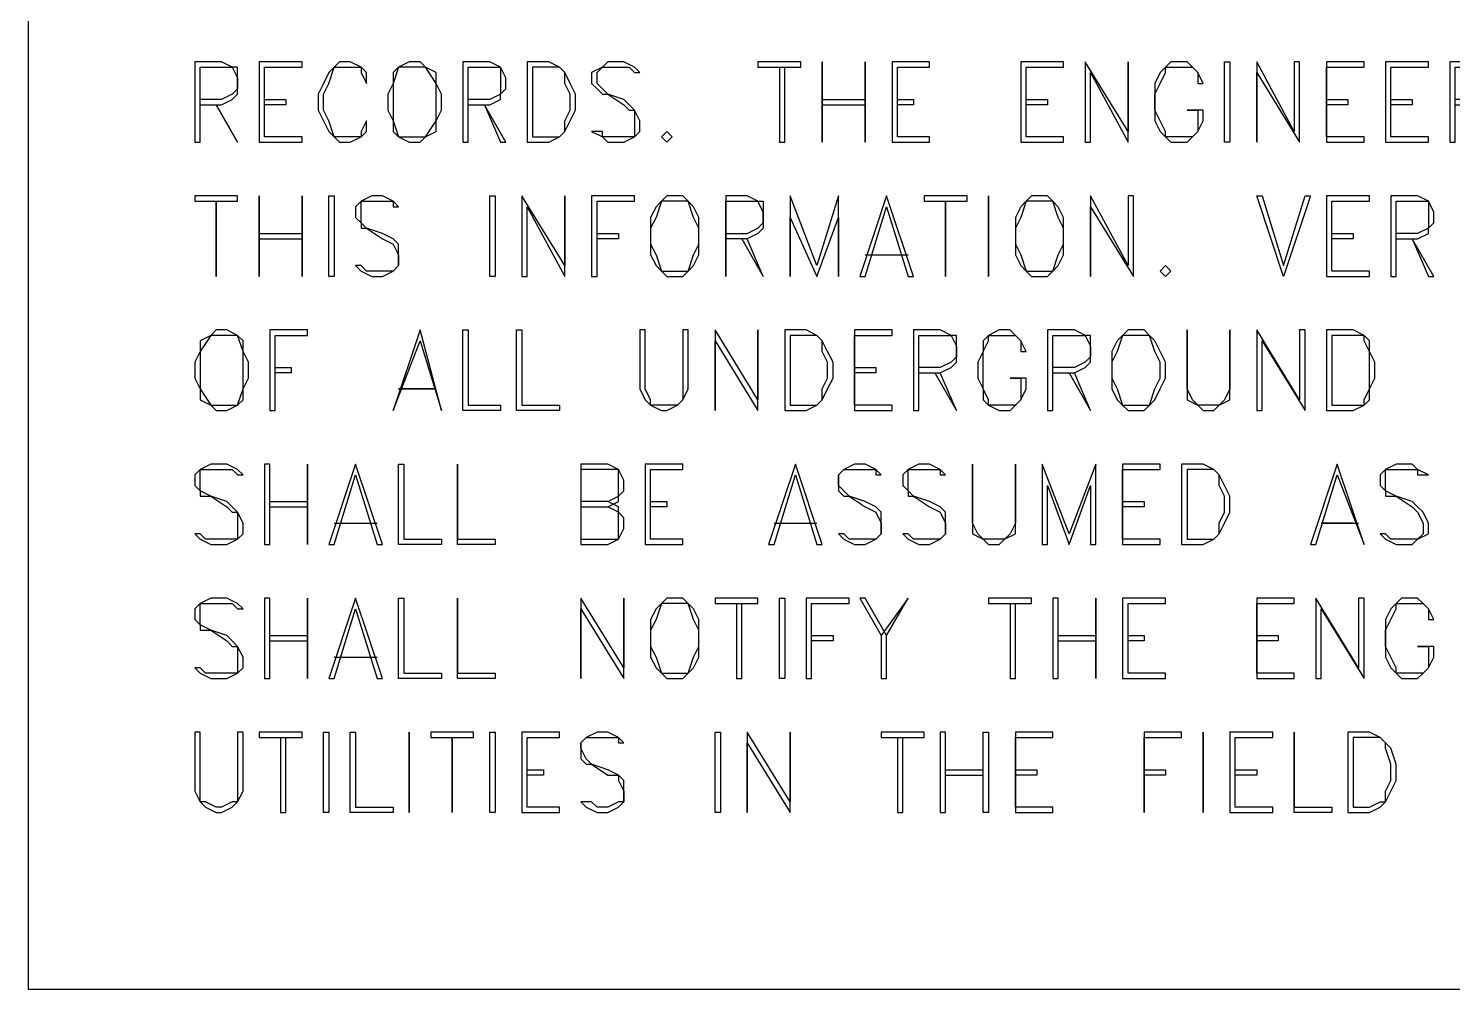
# Model space of a CAD drawing. Header units: metres. Extents: x 0 to 4950, y 0 to 3150.
# Drawn here: x 0 to 265.5, y 0 to 179.2 of the extents above; entities that cross this region are included whole.
import ezdxf

# ---------------------------------------------------------------- set-up
doc = ezdxf.new("R2010")
doc.units = ezdxf.units.M
doc.layers.add('SITE_BASE', color=7, linetype='Continuous')

msp = doc.modelspace()

# ---------------------------------------------------------------- linework, layer by layer
at = {"layer": 'SITE_BASE'}
for p, q in [((148, 166), (156, 166)), ((148, 165), (156, 165)), ((43, 141), (51, 141)), ((43, 140), (51, 140)), ((156, 137), (164, 137)), ((157, 137), (163, 137)), ((45, 91), (52, 91)), ((108, 91), (103, 91)), ((45, 90), (52, 90)), ((103, 90), (108, 90)), ((57, 87), (65, 87)), ((58, 87), (64, 87)), ((139, 87), (147, 87)), ((140, 87), (146, 87)), ((45, 66), (52, 66)), ((45, 65), (52, 65)), ((192, 66), (199, 66)), ((192, 65), (199, 65)), ((57, 62), (65, 62)), ((58, 62), (64, 62)), ((171, 41), (178, 41)), ((171, 40), (178, 40))]:
    msp.add_line(p, q, dxfattribs=at)
for points in [[(0, 3150), (4950, 3150), (4950, 0), (0, 0), (0, 3150)], [(32, 165), (36, 165), (38, 166), (39, 167), (39, 168), (39, 170), (39, 172), (38, 172), (36, 173), (31, 173), (31, 158), (32, 158), (32, 172), (36, 172), (38, 172), (39, 170), (39, 168), (38, 167), (36, 166), (32, 166)], [(43, 173), (43, 158), (51, 158), (51, 159), (44, 159), (44, 172), (51, 172), (51, 173), (43, 173)], [(63, 162), (62, 160), (62, 159), (60, 159), (58, 159), (57, 159), (56, 162), (55, 164), (55, 167), (56, 169), (57, 172), (58, 172), (60, 172), (62, 172), (62, 171), (63, 169), (63, 171), (62, 172), (60, 173), (58, 173), (57, 172), (56, 171), (55, 169), (54, 167), (54, 164), (55, 162), (56, 160), (57, 159), (58, 158), (60, 158), (62, 159), (63, 160), (63, 162)], [(71, 173), (69, 172), (68, 171), (68, 169), (67, 167), (67, 164), (68, 162), (68, 160), (69, 159), (71, 158), (73, 158), (74, 159), (76, 160), (76, 162), (77, 164), (77, 167), (76, 169), (76, 171), (74, 172), (73, 173), (71, 173)], [(82, 165), (86, 165), (88, 166), (88, 167), (89, 168), (89, 170), (88, 172), (86, 173), (81, 173), (81, 158), (82, 158), (82, 172), (86, 172), (88, 172), (88, 170), (88, 168), (88, 167), (86, 166), (82, 166)], [(93, 173), (93, 158), (97, 158), (99, 159), (100, 160), (101, 162), (102, 164), (102, 167), (101, 169), (100, 171), (99, 172), (97, 173), (93, 173)], [(105, 160), (107, 159), (108, 158), (111, 158), (113, 159), (114, 160), (114, 162), (113, 164), (112, 165), (111, 166), (108, 167), (107, 168), (106, 169), (106, 171), (107, 172), (108, 172), (111, 172), (112, 172), (113, 171), (114, 171), (113, 172), (111, 173), (108, 173), (107, 172), (105, 171), (105, 169), (106, 168), (107, 167), (108, 167), (111, 165), (112, 164), (113, 164), (113, 162), (113, 160), (113, 159), (111, 159), (108, 159), (107, 159), (107, 160), (105, 160)], [(144, 172), (144, 173), (136, 173), (136, 172), (144, 172)], [(148, 158), (148, 173), (148, 158)], [(156, 173), (156, 158), (156, 173)], [(161, 173), (161, 158), (168, 158), (168, 159), (162, 159), (162, 172), (168, 172), (168, 173), (161, 173)], [(185, 173), (185, 158), (193, 158), (193, 159), (186, 159), (186, 172), (193, 172), (193, 173), (185, 173)], [(205, 158), (205, 173), (205, 160), (197, 173), (197, 158), (198, 158), (198, 171), (205, 158)], [(216, 164), (218, 164), (218, 162), (218, 160), (217, 159), (216, 159), (213, 159), (212, 159), (212, 160), (211, 162), (210, 164), (210, 167), (211, 169), (212, 171), (212, 172), (213, 172), (216, 172), (217, 172), (218, 171), (218, 169), (219, 169), (218, 171), (217, 172), (216, 173), (213, 173), (212, 172), (211, 171), (210, 169), (210, 167), (210, 164), (210, 162), (211, 160), (212, 159), (213, 158), (216, 158), (217, 159), (218, 160), (219, 162), (219, 164), (216, 164)], [(224, 158), (223, 158), (223, 173), (224, 173), (224, 158)], [(229, 173), (229, 158), (229, 171), (237, 158), (237, 173), (236, 173), (236, 160), (229, 173)], [(242, 173), (242, 158), (249, 158), (249, 159), (242, 159), (242, 172), (249, 172), (249, 173), (242, 173)], [(253, 173), (253, 158), (261, 158), (261, 159), (254, 159), (254, 172), (261, 172), (261, 173), (253, 173)], [(266, 165), (270, 165), (272, 166), (272, 167), (273, 168), (273, 170), (272, 172), (270, 173), (265, 173), (265, 158), (266, 158), (266, 172), (270, 172), (272, 172), (272, 170), (272, 168), (272, 167), (270, 166), (266, 166)], [(71, 172), (69, 172), (68, 169), (68, 167), (68, 164), (68, 162), (69, 159), (71, 159), (73, 159), (74, 159), (76, 162), (76, 164), (76, 167), (76, 169), (74, 172), (73, 172), (71, 172)], [(94, 172), (94, 159), (97, 159), (99, 159), (100, 160), (100, 162), (101, 164), (101, 167), (100, 169), (100, 171), (99, 172), (97, 172), (94, 172)], [(140, 172), (140, 158), (141, 158), (141, 172)], [(35, 165), (39, 158), (35, 165)], [(44, 166), (48, 166), (48, 165), (44, 165)], [(85, 165), (88, 158), (89, 158), (85, 165)], [(162, 166), (165, 166), (165, 165), (162, 165)], [(186, 166), (190, 166), (190, 165), (186, 165)], [(242, 166), (246, 166), (246, 165), (242, 165)], [(254, 166), (258, 166), (258, 165), (254, 165)], [(119, 160), (120, 159), (119, 158), (118, 159), (119, 160)], [(39, 147), (39, 148), (31, 148), (31, 147), (39, 147)], [(35, 147), (35, 133), (35, 147)], [(43, 133), (43, 148), (43, 133)], [(51, 148), (51, 133), (51, 148)], [(57, 133), (56, 133), (56, 148), (57, 148), (57, 133)], [(61, 135), (62, 134), (64, 133), (66, 133), (68, 134), (69, 135), (69, 137), (69, 139), (68, 140), (66, 141), (63, 142), (62, 143), (62, 144), (62, 146), (62, 147), (64, 147), (66, 147), (68, 147), (68, 146), (69, 146), (68, 147), (66, 148), (64, 148), (62, 147), (61, 146), (61, 144), (62, 143), (62, 142), (63, 142), (66, 140), (68, 139), (69, 137), (69, 135), (68, 134), (66, 134), (64, 134), (63, 134), (62, 135), (61, 135)], [(87, 133), (86, 133), (86, 148), (87, 148), (87, 133)], [(100, 133), (100, 148), (100, 135), (92, 148), (92, 133), (93, 133), (93, 146), (100, 133)], [(113, 148), (105, 148), (105, 133), (106, 133), (106, 147), (113, 147), (113, 148)], [(119, 148), (118, 147), (117, 146), (116, 144), (116, 142), (116, 139), (116, 137), (117, 135), (118, 134), (119, 133), (122, 133), (123, 134), (124, 135), (125, 137), (125, 139), (125, 142), (125, 144), (124, 146), (123, 147), (122, 148), (119, 148)], [(120, 147), (118, 147), (117, 144), (116, 142), (116, 139), (117, 137), (118, 134), (120, 134), (121, 134), (123, 134), (124, 137), (125, 139), (125, 142), (124, 144), (123, 147), (121, 147), (120, 147)], [(130, 148), (130, 133), (130, 147), (134, 147), (136, 147), (134, 148), (130, 148)], [(130, 141), (134, 141), (136, 142), (137, 143), (137, 145), (136, 147), (137, 147), (137, 145), (137, 143), (137, 142), (136, 141), (134, 140), (130, 140)], [(142, 148), (142, 133), (142, 144), (147, 133), (151, 144), (151, 133), (151, 148), (147, 135), (142, 148)], [(160, 148), (155, 133), (156, 133), (160, 146), (164, 133), (165, 133), (160, 148)], [(175, 147), (175, 148), (167, 148), (167, 147), (175, 147)], [(171, 147), (171, 133), (171, 147)], [(179, 133), (179, 148), (179, 133)], [(187, 148), (186, 147), (185, 146), (184, 144), (184, 142), (184, 139), (184, 137), (185, 135), (186, 134), (187, 133), (190, 133), (191, 134), (192, 135), (193, 137), (193, 139), (193, 142), (193, 144), (192, 146), (191, 147), (190, 148), (187, 148)], [(188, 147), (186, 147), (185, 144), (184, 142), (184, 139), (185, 137), (186, 134), (188, 134), (189, 134), (191, 134), (192, 137), (193, 139), (193, 142), (192, 144), (191, 147), (189, 147), (188, 147)], [(198, 148), (198, 133), (198, 146), (206, 133), (206, 148), (205, 148), (205, 135), (198, 148)], [(234, 133), (229, 148), (230, 148), (234, 135), (238, 148), (239, 148), (234, 133)], [(242, 148), (242, 133), (250, 133), (250, 134), (243, 134), (243, 147), (250, 147), (250, 148), (242, 148)], [(255, 140), (259, 140), (261, 141), (261, 142), (262, 143), (262, 145), (261, 147), (259, 148), (254, 148), (254, 133), (255, 133), (255, 147), (259, 147), (261, 147), (261, 145), (261, 143), (261, 142), (259, 141), (255, 141)], [(106, 141), (110, 141), (110, 140), (106, 140)], [(243, 141), (247, 141), (247, 140), (243, 140)], [(133, 140), (137, 133), (134, 140)], [(258, 140), (261, 133), (262, 133), (258, 140)], [(212, 135), (213, 134), (212, 133), (211, 134), (212, 135)], [(35, 123), (34, 122), (32, 121), (32, 119), (31, 117), (31, 114), (32, 112), (32, 110), (34, 109), (35, 108), (37, 108), (39, 109), (40, 110), (40, 112), (41, 114), (41, 117), (40, 119), (40, 121), (39, 122), (37, 123), (35, 123)], [(52, 123), (45, 123), (45, 108), (46, 108), (46, 122), (52, 122), (52, 123)], [(73, 123), (68, 108), (73, 121), (77, 108), (73, 123)], [(81, 108), (81, 123), (82, 123), (82, 109), (88, 109), (88, 108), (81, 108)], [(91, 108), (91, 123), (92, 123), (92, 109), (99, 109), (99, 108), (91, 108)], [(123, 123), (122, 123), (122, 112), (122, 110), (121, 109), (119, 109), (118, 109), (116, 109), (116, 110), (115, 112), (115, 123), (114, 123), (114, 112), (115, 110), (116, 109), (118, 108), (119, 108), (121, 109), (122, 110), (123, 112), (123, 123)], [(128, 123), (128, 108), (128, 121), (136, 108), (136, 123), (136, 110), (128, 123)], [(141, 123), (141, 108), (145, 108), (147, 109), (148, 110), (149, 112), (150, 114), (150, 117), (149, 119), (148, 121), (147, 122), (145, 123), (141, 123)], [(154, 123), (154, 108), (161, 108), (161, 109), (154, 109), (154, 122), (161, 122), (161, 123), (154, 123)], [(166, 115), (170, 115), (172, 116), (173, 117), (173, 118), (173, 120), (173, 122), (172, 122), (170, 123), (165, 123), (165, 108), (166, 108), (166, 122), (170, 122), (172, 122), (173, 120), (173, 118), (172, 117), (170, 116), (166, 116)], [(183, 114), (185, 114), (185, 112), (185, 110), (184, 109), (183, 109), (181, 109), (179, 109), (179, 110), (178, 112), (178, 114), (178, 117), (178, 119), (179, 121), (179, 122), (181, 122), (183, 122), (184, 122), (185, 121), (185, 119), (186, 119), (185, 121), (184, 122), (183, 123), (181, 123), (179, 122), (178, 121), (178, 119), (177, 117), (177, 114), (178, 112), (178, 110), (179, 109), (181, 108), (183, 108), (184, 109), (185, 110), (186, 112), (186, 114), (183, 114)], [(191, 115), (195, 115), (197, 116), (198, 117), (198, 118), (198, 120), (198, 122), (197, 122), (195, 123), (190, 123), (190, 108), (191, 108), (191, 122), (195, 122), (197, 122), (198, 120), (198, 118), (197, 117), (195, 116), (191, 116)], [(205, 123), (204, 122), (203, 121), (202, 119), (202, 117), (202, 114), (202, 112), (203, 110), (204, 109), (205, 108), (208, 108), (209, 109), (210, 110), (211, 112), (212, 114), (212, 117), (211, 119), (210, 121), (209, 122), (208, 123), (205, 123)], [(224, 123), (224, 112), (223, 110), (222, 109), (221, 109), (219, 109), (218, 109), (217, 110), (216, 112), (216, 123), (216, 112), (216, 110), (218, 109), (219, 108), (221, 108), (222, 109), (224, 110), (224, 112), (224, 123)], [(238, 108), (238, 123), (237, 123), (237, 110), (229, 123), (229, 108), (230, 108), (230, 121), (238, 108)], [(242, 123), (242, 108), (247, 108), (249, 109), (250, 110), (250, 112), (251, 114), (251, 117), (250, 119), (250, 121), (249, 122), (247, 123), (242, 123)], [(35, 122), (34, 122), (32, 119), (32, 117), (32, 114), (32, 112), (34, 109), (35, 109), (37, 109), (39, 109), (40, 112), (40, 114), (40, 117), (40, 119), (39, 122), (37, 122), (35, 122)], [(142, 122), (142, 109), (145, 109), (147, 109), (148, 110), (148, 112), (149, 114), (149, 117), (148, 119), (148, 121), (147, 122), (145, 122), (142, 122)], [(206, 122), (204, 122), (203, 119), (202, 117), (202, 114), (203, 112), (204, 109), (206, 109), (207, 109), (209, 109), (210, 112), (211, 114), (211, 117), (210, 119), (209, 122), (207, 122), (206, 122)], [(243, 122), (243, 109), (247, 109), (249, 109), (249, 110), (250, 112), (250, 114), (250, 117), (250, 119), (249, 121), (249, 122), (247, 122), (243, 122)], [(46, 116), (49, 116), (49, 115), (46, 115)], [(154, 116), (158, 116), (158, 115), (154, 115)], [(169, 115), (173, 108), (170, 115)], [(194, 115), (198, 108), (195, 115)], [(69, 112), (76, 112), (69, 112)], [(31, 85), (32, 84), (34, 83), (37, 83), (39, 84), (40, 85), (40, 87), (39, 89), (38, 90), (37, 91), (34, 92), (32, 93), (32, 94), (32, 96), (32, 97), (34, 97), (37, 97), (38, 97), (39, 96), (40, 96), (39, 97), (37, 98), (34, 98), (32, 97), (31, 96), (31, 94), (32, 93), (32, 92), (34, 92), (37, 90), (38, 89), (39, 89), (39, 87), (39, 85), (39, 84), (37, 84), (34, 84), (33, 84), (32, 85), (31, 85)], [(44, 83), (45, 83), (45, 98), (44, 98), (44, 83)], [(52, 98), (52, 83), (52, 98)], [(61, 98), (56, 83), (57, 83), (61, 96), (65, 83), (66, 83), (61, 98)], [(69, 83), (69, 98), (70, 98), (70, 84), (77, 84), (77, 83), (69, 83)], [(80, 83), (80, 98), (80, 84), (87, 84), (87, 83), (80, 83)], [(103, 98), (103, 83), (108, 83), (110, 84), (111, 86), (111, 88), (110, 89), (110, 90), (108, 91), (110, 92), (111, 93), (111, 95), (110, 97), (108, 98), (103, 98)], [(103, 97), (103, 84), (108, 84), (110, 84), (110, 86), (110, 88), (110, 89), (108, 90), (110, 91), (110, 92), (110, 93), (110, 95), (110, 97), (108, 97), (103, 97)], [(115, 98), (115, 83), (122, 83), (122, 84), (116, 84), (116, 97), (122, 97), (122, 98), (115, 98)], [(143, 98), (138, 83), (139, 83), (143, 96), (147, 83), (148, 83), (143, 98)], [(151, 85), (152, 84), (154, 83), (156, 83), (158, 84), (159, 85), (159, 87), (159, 89), (158, 90), (156, 91), (153, 92), (152, 93), (151, 94), (151, 96), (152, 97), (154, 97), (156, 97), (158, 97), (158, 96), (159, 96), (158, 97), (156, 98), (154, 98), (152, 97), (151, 96), (151, 94), (151, 93), (152, 92), (153, 92), (156, 90), (158, 89), (159, 87), (159, 85), (158, 84), (156, 84), (154, 84), (153, 84), (152, 85), (151, 85)], [(163, 85), (164, 84), (166, 83), (168, 83), (170, 84), (171, 85), (171, 87), (171, 89), (170, 90), (168, 91), (165, 92), (164, 93), (164, 94), (164, 96), (164, 97), (166, 97), (168, 97), (170, 97), (170, 96), (171, 96), (170, 97), (168, 98), (166, 98), (164, 97), (163, 96), (163, 94), (164, 93), (164, 92), (165, 92), (168, 90), (170, 89), (171, 87), (171, 85), (170, 84), (168, 84), (166, 84), (165, 84), (164, 85), (163, 85)], [(184, 98), (184, 87), (183, 85), (182, 84), (181, 84), (179, 84), (178, 84), (177, 85), (176, 87), (176, 98), (176, 87), (176, 85), (178, 84), (179, 83), (181, 83), (182, 84), (184, 85), (184, 87), (184, 98)], [(199, 98), (194, 85), (189, 98), (189, 83), (190, 83), (190, 94), (194, 83), (198, 94), (198, 83), (199, 83), (199, 98)], [(204, 98), (204, 83), (211, 83), (211, 84), (204, 84), (204, 97), (211, 97), (211, 98), (204, 98)], [(215, 98), (215, 83), (219, 83), (221, 84), (222, 85), (223, 87), (224, 89), (224, 92), (223, 94), (222, 96), (221, 97), (219, 98), (215, 98)], [(216, 97), (216, 84), (219, 84), (221, 84), (222, 85), (222, 87), (223, 89), (223, 92), (222, 94), (222, 96), (221, 97), (219, 97), (216, 97)], [(244, 98), (239, 83), (240, 83), (244, 96), (249, 83), (244, 98)], [(252, 85), (253, 84), (255, 83), (258, 83), (259, 84), (261, 85), (261, 87), (260, 89), (259, 90), (258, 91), (255, 92), (253, 93), (253, 94), (253, 96), (253, 97), (255, 97), (258, 97), (259, 97), (259, 96), (261, 96), (259, 97), (258, 98), (255, 98), (253, 97), (252, 96), (252, 94), (253, 93), (253, 92), (255, 92), (258, 90), (259, 89), (260, 87), (260, 85), (259, 84), (258, 84), (255, 84), (254, 84), (253, 85), (252, 85)], [(116, 91), (119, 91), (119, 90), (116, 90)], [(204, 91), (208, 91), (208, 90), (204, 90)], [(247, 87), (241, 87), (248, 87)], [(31, 60), (32, 59), (34, 58), (37, 58), (39, 59), (40, 60), (40, 62), (39, 64), (38, 65), (37, 66), (34, 67), (32, 68), (32, 69), (32, 71), (32, 72), (34, 72), (37, 72), (38, 72), (39, 71), (40, 71), (39, 72), (37, 73), (34, 73), (32, 72), (31, 71), (31, 69), (32, 68), (32, 67), (34, 67), (37, 65), (38, 64), (39, 64), (39, 62), (39, 60), (39, 59), (37, 59), (34, 59), (33, 59), (32, 60), (31, 60)], [(44, 58), (45, 58), (45, 73), (44, 73), (44, 58)], [(52, 73), (52, 58), (52, 73)], [(61, 73), (56, 58), (57, 58), (61, 71), (65, 58), (66, 58), (61, 73)], [(69, 58), (69, 73), (70, 73), (70, 59), (77, 59), (77, 58), (69, 58)], [(80, 58), (80, 73), (80, 59), (87, 59), (87, 58), (80, 58)], [(103, 73), (103, 58), (103, 71), (111, 58), (111, 73), (111, 60), (103, 73)], [(119, 73), (118, 72), (117, 71), (116, 69), (116, 67), (116, 64), (116, 62), (117, 60), (118, 59), (119, 58), (122, 58), (123, 59), (124, 60), (125, 62), (125, 64), (125, 67), (125, 69), (124, 71), (123, 72), (122, 73), (119, 73)], [(120, 72), (118, 72), (117, 69), (116, 67), (116, 64), (117, 62), (118, 59), (120, 59), (121, 59), (123, 59), (124, 62), (125, 64), (125, 67), (124, 69), (123, 72), (121, 72), (120, 72)], [(136, 72), (136, 73), (128, 73), (128, 72), (136, 72)], [(132, 72), (132, 58), (133, 58), (133, 72)], [(141, 58), (140, 58), (140, 73), (141, 73), (141, 58)], [(153, 73), (145, 73), (145, 58), (146, 58), (146, 72), (153, 72), (153, 73)], [(160, 66), (156, 73), (155, 73), (159, 66), (159, 58), (160, 58), (160, 66), (164, 73), (159, 66)], [(187, 72), (187, 73), (179, 73), (179, 72), (187, 72)], [(183, 72), (183, 58), (184, 58), (184, 72)], [(191, 58), (192, 58), (192, 73), (191, 73), (191, 58)], [(199, 73), (199, 58), (199, 73)], [(204, 73), (204, 58), (212, 58), (212, 59), (205, 59), (205, 72), (212, 72), (212, 73), (204, 73)], [(229, 73), (229, 58), (236, 58), (236, 59), (229, 59), (229, 72), (236, 72), (236, 73), (229, 73)], [(249, 58), (249, 73), (248, 73), (248, 60), (240, 73), (240, 58), (241, 58), (241, 71), (249, 58)], [(259, 64), (261, 64), (261, 62), (261, 60), (260, 59), (259, 59), (256, 59), (255, 59), (255, 60), (254, 62), (253, 64), (253, 67), (254, 69), (255, 71), (255, 72), (256, 72), (259, 72), (260, 72), (261, 71), (261, 69), (262, 69), (261, 71), (260, 72), (259, 73), (256, 73), (255, 72), (254, 71), (253, 69), (253, 67), (253, 64), (253, 62), (254, 60), (255, 59), (256, 58), (259, 58), (260, 59), (261, 60), (262, 62), (262, 64), (259, 64)], [(146, 66), (150, 66), (150, 65), (146, 65)], [(205, 66), (208, 66), (208, 65), (205, 65)], [(229, 66), (233, 66), (233, 65), (229, 65)], [(40, 48), (39, 48), (39, 37), (39, 35), (38, 35), (36, 34), (35, 34), (33, 35), (32, 35), (32, 37), (32, 48), (31, 48), (31, 37), (32, 35), (33, 34), (35, 33), (36, 33), (38, 34), (39, 35), (40, 37), (40, 48)], [(51, 47), (51, 48), (43, 48), (43, 47), (51, 47)], [(56, 33), (55, 33), (55, 48), (56, 48), (56, 33)], [(60, 33), (60, 48), (61, 48), (61, 34), (68, 34), (68, 33), (60, 33)], [(71, 33), (71, 48), (71, 33)], [(83, 47), (83, 48), (75, 48), (75, 47), (83, 47)], [(87, 33), (86, 33), (86, 48), (87, 48), (87, 33)], [(92, 48), (92, 33), (99, 33), (99, 34), (93, 34), (93, 47), (99, 47), (99, 48), (92, 48)], [(103, 35), (104, 34), (106, 33), (108, 33), (110, 34), (111, 35), (111, 37), (111, 39), (110, 40), (108, 41), (105, 42), (104, 43), (103, 45), (103, 46), (104, 47), (106, 47), (108, 47), (110, 47), (110, 46), (111, 46), (110, 47), (108, 48), (106, 48), (104, 47), (103, 46), (103, 45), (103, 43), (104, 42), (105, 42), (108, 40), (110, 40), (110, 39), (111, 37), (111, 35), (110, 35), (108, 34), (106, 34), (105, 35), (104, 35), (103, 35)], [(129, 33), (128, 33), (128, 48), (129, 48), (129, 33)], [(134, 48), (134, 33), (134, 46), (142, 33), (142, 48), (142, 35), (134, 48)], [(167, 47), (167, 48), (159, 48), (159, 47), (167, 47)], [(170, 33), (171, 33), (171, 48), (170, 48), (170, 33)], [(179, 48), (179, 33), (178, 33), (178, 48), (179, 48)], [(184, 48), (184, 33), (191, 33), (191, 34), (184, 34), (184, 47), (191, 47), (191, 48), (184, 48)], [(208, 48), (208, 33), (208, 47), (215, 47), (215, 48), (208, 48)], [(219, 33), (219, 48), (219, 33)], [(224, 48), (224, 33), (232, 33), (232, 34), (225, 34), (225, 47), (232, 47), (232, 48), (224, 48)], [(236, 33), (236, 48), (236, 34), (243, 34), (243, 33), (236, 33)], [(246, 48), (246, 33), (250, 33), (252, 34), (253, 35), (254, 37), (255, 39), (255, 42), (254, 45), (253, 46), (252, 47), (250, 48), (246, 48)], [(47, 47), (47, 33), (48, 33), (48, 47)], [(79, 47), (79, 33), (79, 47)], [(162, 47), (162, 33), (163, 33), (163, 47)], [(247, 47), (247, 34), (250, 34), (252, 35), (253, 35), (253, 37), (254, 39), (254, 42), (253, 45), (253, 46), (252, 47), (250, 47), (247, 47)], [(93, 41), (96, 41), (96, 40), (93, 40)], [(184, 41), (188, 41), (188, 40), (184, 40)], [(208, 41), (212, 41), (212, 40), (208, 40)], [(225, 41), (229, 41), (229, 40), (225, 40)]]:
    msp.add_lwpolyline(points, dxfattribs=at)

doc.saveas('drawing.dxf')
